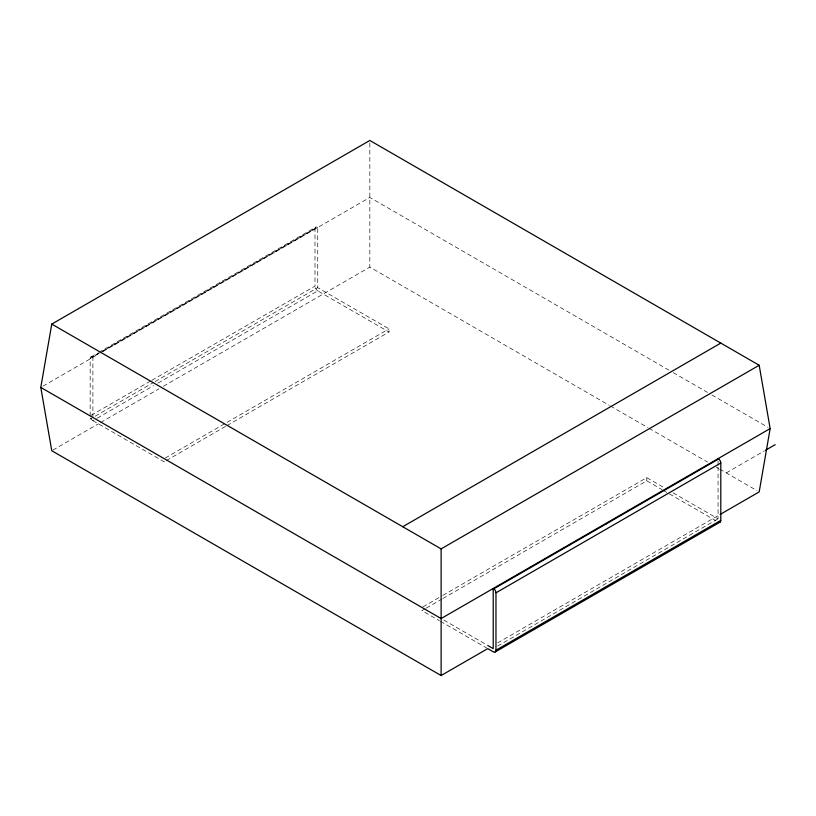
<?xml version="1.0" encoding="UTF-8"?>
<svg xmlns="http://www.w3.org/2000/svg" width="816" height="816" viewBox="0 0 816 816"><rect width="100%" height="100%" fill="white"/><g stroke="black" fill="none" stroke-linecap="round" stroke-linejoin="round"><path stroke-width="0.61" stroke-dasharray="4.08 3.06" d="M90.984 356.908L97.594 353.093M98.695 352.451L315.823 227.103M90.158 415.915L90.158 358.54A3.427 1.979 60 0 1 92.208 356.959L101.123 351.91M102.224 351.278L317.138 227.195L317.74 227.531L317.74 287.691L154.622 381.868M90.158 358.54L98.971 353.45M100.072 352.808L314.996 228.725A3.427 1.979 60 0 1 317.047 227.144L317.74 227.531M42.973 386.172L98.41 354.164M102.816 351.614L369.832 197.452L668.875 370.107M91.259 415.283L150.776 380.919M151.878 380.287L314.996 286.11L314.996 228.725M90.097 419.118L91.963 418.037M95.105 416.231L153.51 382.5M90.719 418.169A3.876 2.234 60 0 0 92.902 420.668L96.206 418.761M97.308 418.118L153.51 385.672M157.927 383.122L317.74 290.853L389.028 332.01L389.028 328.848L317.74 287.691M52.856 450.116L98.379 423.83M100.582 422.555L158.998 388.834M163.404 386.284L369.832 267.107L609.307 405.368M165.291 458.021L389.028 328.848M166.393 460.55L225.91 426.187M227.011 425.554L389.028 332.01M423.035 606.829L441.772 596.006M442.874 595.374L646.772 477.656L664.316 487.784M425.238 608.726L421.933 610.633L439.477 620.762M426.34 608.083L441.772 599.179M442.874 598.536L646.772 480.818L662.123 489.682M726.281 472.903L764.327 450.942M497.658 642.896L719.08 515.059M497.627 646.078L720.854 517.201M673.282 372.647L707.492 392.404M711.909 394.954L767.958 427.309M610.409 406.011L647.935 427.666M649.036 428.308L707.523 462.07M716.356 467.17L718.559 468.445M719.661 469.088L756.993 490.64M673.088 492.854L718.06 518.813L718.06 467.425M663.224 490.314L715.867 520.71M204.724 292.097L205.316 292.434M92.3 357L92.902 357.347L92.902 417.496M443.863 620.129L486.642 644.824M92.902 420.668L164.189 461.825L164.189 458.653M440.579 621.394L486.642 647.986M718.06 461.162L718.06 466.181M646.772 477.656L646.772 480.818M369.832 142.994L369.832 267.107M317.74 290.853A3.876 2.234 60 0 1 314.996 286.11"/><path stroke-width="1.22" d="M718.06 458.653L718.743 459.061A3.427 1.979 60 0 1 720.803 463.019L720.803 520.394L495.965 650.209A3.876 2.234 60 0 1 493.221 651.79L487.733 648.628L441.119 675.536L51.765 450.738L40.8 387.416L51.765 324.095L369.832 140.464L759.186 365.262L770.151 428.584L759.186 491.905L720.161 514.437M402.737 526.728L720.803 343.097M51.765 324.095L441.119 548.893L759.186 365.262M770.151 428.584L441.119 618.548L40.8 387.416M718.651 459L493.813 588.805L493.221 588.469L493.221 648.628L487.733 645.456M495.965 650.209L495.965 592.824L720.803 463.019M765.418 450.31L775.2 444.669M495.159 651.984L719.998 522.169M493.221 588.469L493.904 588.866A3.427 1.979 60 0 1 495.965 592.824M605.635 523.566L606.237 523.903M441.119 548.893L441.119 675.536M720.803 520.394A3.876 2.234 60 0 1 718.417 522.158"/></g></svg>
